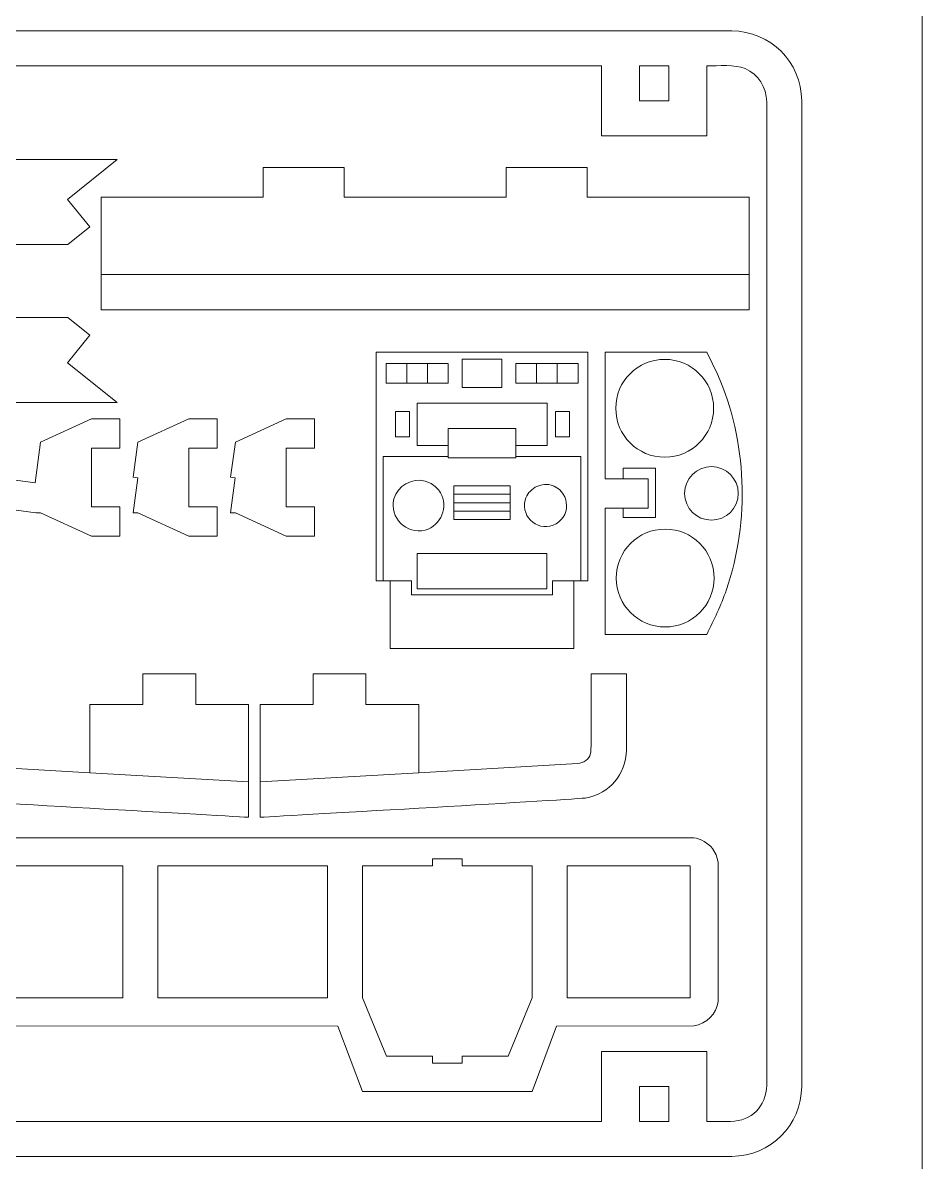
# Model space of a CAD drawing. Header units: centimetres. Extents: x -129.3 to -71.3, y -1.4 to 86.6.
# Drawn here: x -79.06 to -71.26, y 71.7 to 81.58 of the extents above; entities that cross this region are included whole.
import ezdxf

# ---------------------------------------------------------------- set-up
doc = ezdxf.new("R2010")
doc.units = ezdxf.units.CM
doc.header["$MEASUREMENT"] = 0
doc.layers.add('Camada 1', color=7, linetype='Continuous')

msp = doc.modelspace()

# ---------------------------------------------------------------- linework, layer by layer
at = {"layer": 'Camada 1', "color": 250, "lineweight": 20}
msp.add_open_spline([(-99.75825, 42.62823), (-100.03324, 42.62823), (-100.25825, 42.85323), (-100.25825, 43.12824), (-100.25825, 43.12824), (-100.25825, 43.12824), (-100.25825, 86.12825), (-100.25825, 86.12825), (-100.25825, 86.12825), (-100.25825, 86.40325), (-100.03324, 86.62825), (-99.75825, 86.62825), (-99.75825, 86.62825), (-99.75825, 86.62825), (-71.75824, 86.62825), (-71.75824, 86.62825), (-71.75824, 86.62825), (-71.48325, 86.62825), (-71.25825, 86.40325), (-71.25825, 86.12825), (-71.25825, 86.12825), (-71.25825, 86.12825), (-71.25825, 43.12824), (-71.25825, 43.12824), (-71.25825, 43.12824), (-71.25825, 42.85323), (-71.48325, 42.62823), (-71.75824, 42.62823)], degree=3, knots=[0, 0, 0, 0, 0.125, 0.125, 0.125, 0.125, 0.25, 0.25, 0.25, 0.25, 0.375, 0.375, 0.375, 0.375, 0.5, 0.5, 0.5, 0.5, 0.625, 0.625, 0.625, 0.625, 0.75, 0.75, 0.75, 0.75, 1, 1, 1, 1], dxfattribs=at)
at = {"layer": 'Camada 1', "lineweight": 9}
for points, knots in [([(-87.35663, 80.90437), (-87.35663, 80.90437), (-87.35663, 72.35472), (-87.35663, 72.35472), (-87.35663, 72.35472), (-87.35102, 72.01167), (-87.08624, 71.7529), (-86.7493, 71.7474), (-86.7493, 71.7474), (-86.7493, 71.7474), (-72.91056, 71.7474), (-72.91056, 71.7474), (-72.91056, 71.7474), (-72.56752, 71.75301), (-72.30876, 72.01779), (-72.30324, 72.35472), (-72.30324, 72.35472), (-72.30324, 72.35472), (-72.30324, 80.90437), (-72.30324, 80.90437), (-72.30324, 80.90437), (-72.30886, 81.24742), (-72.57362, 81.50618), (-72.91056, 81.5117), (-72.91056, 81.5117), (-72.91056, 81.5117), (-86.7493, 81.5117), (-86.7493, 81.5117), (-86.7493, 81.5117), (-87.14775, 81.49865), (-87.35663, 81.25106), (-87.35663, 80.90437)], [0, 0, 0, 0, 0.1111111, 0.1111111, 0.1111111, 0.1111111, 0.2222222, 0.2222222, 0.2222222, 0.2222222, 0.3333333, 0.3333333, 0.3333333, 0.3333333, 0.4444444, 0.4444444, 0.4444444, 0.4444444, 0.5555556, 0.5555556, 0.5555556, 0.5555556, 0.6666667, 0.6666667, 0.6666667, 0.6666667, 0.7777778, 0.7777778, 0.7777778, 0.7777778, 1, 1, 1, 1]), ([(-86.73937, 81.20804), (-86.73937, 81.20804), (-85.26429, 81.20804), (-85.26429, 81.20804), (-85.26429, 81.20804), (-85.26429, 81.20804), (-85.26429, 80.60071), (-85.26429, 80.60071), (-85.26429, 80.60071), (-85.26429, 80.60071), (-84.3533, 80.60071), (-84.3533, 80.60071), (-84.3533, 80.60071), (-84.3533, 80.60071), (-84.3533, 81.20804), (-84.3533, 81.20804), (-84.3533, 81.20804), (-84.3533, 81.20804), (-81.16955, 81.20804), (-81.16955, 81.20804), (-81.16955, 81.20804), (-81.16955, 81.20804), (-81.16955, 80.60071), (-81.16955, 80.60071), (-81.16955, 80.60071), (-81.16955, 80.60071), (-80.25856, 80.60071), (-80.25856, 80.60071), (-80.25856, 80.60071), (-80.25856, 80.60071), (-80.25856, 81.20804), (-80.25856, 81.20804), (-80.25856, 81.20804), (-80.25856, 81.20804), (-74.03817, 81.20804), (-74.03817, 81.20804), (-74.03817, 81.20804), (-74.03817, 81.20804), (-74.03817, 80.60071), (-74.03817, 80.60071), (-74.03817, 80.60071), (-74.03817, 80.60071), (-73.12719, 80.60071), (-73.12719, 80.60071), (-73.12719, 80.60071), (-73.12719, 80.60071), (-73.12719, 81.20804), (-73.12719, 81.20804), (-73.12719, 81.20804), (-73.02927, 81.20804), (-72.88184, 81.22045), (-72.79461, 81.18432), (-72.79461, 81.18432), (-72.67304, 81.13397), (-72.61117, 81.02469), (-72.6069, 80.89443), (-72.6069, 80.89443), (-72.6069, 80.89443), (-72.6069, 72.36466), (-72.6069, 72.36466), (-72.6069, 72.36466), (-72.61302, 72.1782), (-72.73406, 72.05716), (-72.92051, 72.05106), (-72.92051, 72.05106), (-72.92051, 72.05106), (-73.12719, 72.05106), (-73.12719, 72.05106), (-73.12719, 72.05106), (-73.12719, 72.05106), (-73.12719, 72.65839), (-73.12719, 72.65839), (-73.12719, 72.65839), (-73.12719, 72.65839), (-74.03817, 72.65839), (-74.03817, 72.65839), (-74.03817, 72.65839), (-74.03817, 72.65839), (-74.03817, 72.05106), (-74.03817, 72.05106), (-74.03817, 72.05106), (-74.03817, 72.05106), (-80.25856, 72.05106), (-80.25856, 72.05106), (-80.25856, 72.05106), (-80.25856, 72.05106), (-80.25856, 72.65839), (-80.25856, 72.65839), (-80.25856, 72.65839), (-80.25856, 72.65839), (-81.16955, 72.65839), (-81.16955, 72.65839), (-81.16955, 72.65839), (-81.16955, 72.65839), (-81.16955, 72.05106), (-81.16955, 72.05106), (-81.16955, 72.05106), (-81.16955, 72.05106), (-84.3533, 72.05106), (-84.3533, 72.05106), (-84.3533, 72.05106), (-84.3533, 72.05106), (-84.3533, 72.65839), (-84.3533, 72.65839), (-84.3533, 72.65839), (-84.3533, 72.65839), (-85.26429, 72.65839), (-85.26429, 72.65839), (-85.26429, 72.65839), (-85.26429, 72.65839), (-85.26429, 72.05106), (-85.26429, 72.05106), (-85.26429, 72.05106), (-85.26429, 72.05106), (-86.78886, 72.0543), (-86.78886, 72.0543), (-86.78886, 72.0543), (-86.94534, 72.07491), (-87.04759, 72.2008), (-87.05297, 72.36466), (-87.05297, 72.36466), (-87.05297, 72.36466), (-87.05297, 80.89443), (-87.05297, 80.89443), (-87.05297, 80.89443), (-87.0476, 81.05829), (-86.94537, 81.18416), (-86.78886, 81.20479), (-86.78886, 81.20479), (-86.78886, 81.20479), (-86.73937, 81.20804), (-86.73937, 81.20804)], [0, 0, 0, 0, 0.0294118, 0.0294118, 0.0294118, 0.0294118, 0.0588235, 0.0588235, 0.0588235, 0.0588235, 0.0882353, 0.0882353, 0.0882353, 0.0882353, 0.1176471, 0.1176471, 0.1176471, 0.1176471, 0.1470588, 0.1470588, 0.1470588, 0.1470588, 0.1764706, 0.1764706, 0.1764706, 0.1764706, 0.2058824, 0.2058824, 0.2058824, 0.2058824, 0.2352941, 0.2352941, 0.2352941, 0.2352941, 0.2647059, 0.2647059, 0.2647059, 0.2647059, 0.2941176, 0.2941176, 0.2941176, 0.2941176, 0.3235294, 0.3235294, 0.3235294, 0.3235294, 0.3529412, 0.3529412, 0.3529412, 0.3529412, 0.3823529, 0.3823529, 0.3823529, 0.3823529, 0.4117647, 0.4117647, 0.4117647, 0.4117647, 0.4411765, 0.4411765, 0.4411765, 0.4411765, 0.4705882, 0.4705882, 0.4705882, 0.4705882, 0.5, 0.5, 0.5, 0.5, 0.5294118, 0.5294118, 0.5294118, 0.5294118, 0.5588235, 0.5588235, 0.5588235, 0.5588235, 0.5882353, 0.5882353, 0.5882353, 0.5882353, 0.6176471, 0.6176471, 0.6176471, 0.6176471, 0.6470588, 0.6470588, 0.6470588, 0.6470588, 0.6764706, 0.6764706, 0.6764706, 0.6764706, 0.7058824, 0.7058824, 0.7058824, 0.7058824, 0.7352941, 0.7352941, 0.7352941, 0.7352941, 0.7647059, 0.7647059, 0.7647059, 0.7647059, 0.7941176, 0.7941176, 0.7941176, 0.7941176, 0.8235294, 0.8235294, 0.8235294, 0.8235294, 0.8529412, 0.8529412, 0.8529412, 0.8529412, 0.8823529, 0.8823529, 0.8823529, 0.8823529, 0.9117647, 0.9117647, 0.9117647, 0.9117647, 0.9411765, 0.9411765, 0.9411765, 0.9411765, 1, 1, 1, 1]), ([(-73.45616, 80.90437), (-73.45616, 80.90437), (-73.70921, 80.90437), (-73.70921, 80.90437), (-73.70921, 80.90437), (-73.70921, 80.90437), (-73.70921, 81.20804), (-73.70921, 81.20804), (-73.70921, 81.20804), (-73.70921, 81.20804), (-73.45616, 81.20804), (-73.45616, 81.20804), (-73.45616, 81.20804), (-73.45616, 81.20804), (-73.45616, 80.90437), (-73.45616, 80.90437)], [0, 0, 0, 0, 0.2, 0.2, 0.2, 0.2, 0.4, 0.4, 0.4, 0.4, 0.6, 0.6, 0.6, 0.6, 1, 1, 1, 1]), ([(-81.0341, 80.0051), (-81.0341, 80.0051), (-80.77913, 80.00289), (-80.77913, 80.00289), (-80.77913, 80.00289), (-80.77913, 80.00289), (-80.77913, 79.69693), (-80.77913, 79.69693), (-80.77913, 79.69693), (-80.77913, 79.69693), (-81.0341, 79.69693), (-81.0341, 79.69693), (-81.0341, 79.69693), (-81.0341, 79.69693), (-81.0341, 79.39095), (-81.0341, 79.39095), (-81.0341, 79.39095), (-81.0341, 79.39095), (-80.47316, 79.39095), (-80.47316, 79.39095), (-80.47316, 79.39095), (-80.47316, 79.39095), (-80.47315, 80.00289), (-80.47315, 80.00289), (-80.47315, 80.00289), (-80.47315, 80.00289), (-79.86122, 80.00289), (-79.86122, 80.00289), (-79.86122, 80.00289), (-79.86122, 80.00289), (-79.86122, 79.69693), (-79.86122, 79.69693), (-79.86122, 79.69693), (-79.86122, 79.69693), (-80.11619, 79.69693), (-80.11619, 79.69693), (-80.11619, 79.69693), (-80.11619, 79.69693), (-80.11619, 79.39095), (-80.11619, 79.39095), (-80.11619, 79.39095), (-80.11619, 79.39095), (-79.55524, 79.39095), (-79.55524, 79.39095), (-79.55524, 79.39095), (-79.55524, 79.39095), (-79.55524, 79.47655), (-79.55524, 79.47655), (-79.55524, 79.47655), (-79.55524, 79.47655), (-79.38, 79.47655), (-79.38, 79.47655), (-79.38, 79.47655), (-79.38, 79.47655), (-79.15567, 79.65723), (-79.15567, 79.65723), (-79.15567, 79.65723), (-79.15567, 79.65723), (-78.66789, 79.65723), (-78.66789, 79.65723), (-78.66789, 79.65723), (-78.66789, 79.65723), (-78.47725, 79.81078), (-78.47725, 79.81078), (-78.47725, 79.81078), (-78.47725, 79.81078), (-78.66919, 80.04907), (-78.66919, 80.04907), (-78.66919, 80.04907), (-78.66919, 80.04907), (-78.24026, 80.39454), (-78.24026, 80.39454), (-78.24026, 80.39454), (-78.24026, 80.39454), (-80.72814, 80.39454), (-80.72814, 80.39454), (-80.72814, 80.39454), (-80.93133, 80.37267), (-81.0341, 80.19236), (-81.0341, 80.0051)], [0, 0, 0, 0, 0.047619, 0.047619, 0.047619, 0.047619, 0.0952381, 0.0952381, 0.0952381, 0.0952381, 0.1428571, 0.1428571, 0.1428571, 0.1428571, 0.1904762, 0.1904762, 0.1904762, 0.1904762, 0.2380952, 0.2380952, 0.2380952, 0.2380952, 0.2857143, 0.2857143, 0.2857143, 0.2857143, 0.3333333, 0.3333333, 0.3333333, 0.3333333, 0.3809524, 0.3809524, 0.3809524, 0.3809524, 0.4285714, 0.4285714, 0.4285714, 0.4285714, 0.4761905, 0.4761905, 0.4761905, 0.4761905, 0.5238095, 0.5238095, 0.5238095, 0.5238095, 0.5714286, 0.5714286, 0.5714286, 0.5714286, 0.6190476, 0.6190476, 0.6190476, 0.6190476, 0.6666667, 0.6666667, 0.6666667, 0.6666667, 0.7142857, 0.7142857, 0.7142857, 0.7142857, 0.7619048, 0.7619048, 0.7619048, 0.7619048, 0.8095238, 0.8095238, 0.8095238, 0.8095238, 0.8571429, 0.8571429, 0.8571429, 0.8571429, 0.9047619, 0.9047619, 0.9047619, 0.9047619, 1, 1, 1, 1]), ([(-74.86619, 80.07006), (-74.86619, 80.07006), (-76.27081, 80.07006), (-76.27081, 80.07006), (-76.27081, 80.07006), (-76.27081, 80.07006), (-76.27081, 80.32504), (-76.27081, 80.32504), (-76.27081, 80.32504), (-76.27081, 80.32504), (-76.97313, 80.32504), (-76.97313, 80.32504), (-76.97313, 80.32504), (-76.97313, 80.32504), (-76.97313, 80.07006), (-76.97313, 80.07006), (-76.97313, 80.07006), (-76.97313, 80.07006), (-78.37775, 80.07005), (-78.37775, 80.07005), (-78.37775, 80.07005), (-78.37775, 80.07005), (-78.37775, 79.09095), (-78.37775, 79.09095), (-78.37775, 79.09095), (-78.37775, 79.09095), (-72.75924, 79.09095), (-72.75924, 79.09095), (-72.75924, 79.09095), (-72.75924, 79.09095), (-72.75924, 80.07005), (-72.75924, 80.07005), (-72.75924, 80.07005), (-72.75924, 80.07005), (-74.16387, 80.07006), (-74.16387, 80.07006), (-74.16387, 80.07006), (-74.16387, 80.07006), (-74.16387, 80.32504), (-74.16387, 80.32504), (-74.16387, 80.32504), (-74.16387, 80.32504), (-74.86619, 80.32504), (-74.86619, 80.32504), (-74.86619, 80.32504), (-74.86619, 80.32504), (-74.86619, 80.07006), (-74.86619, 80.07006)], [0, 0, 0, 0, 0.0769231, 0.0769231, 0.0769231, 0.0769231, 0.1538462, 0.1538462, 0.1538462, 0.1538462, 0.2307692, 0.2307692, 0.2307692, 0.2307692, 0.3076923, 0.3076923, 0.3076923, 0.3076923, 0.3846154, 0.3846154, 0.3846154, 0.3846154, 0.4615385, 0.4615385, 0.4615385, 0.4615385, 0.5384615, 0.5384615, 0.5384615, 0.5384615, 0.6153846, 0.6153846, 0.6153846, 0.6153846, 0.6923077, 0.6923077, 0.6923077, 0.6923077, 0.7692308, 0.7692308, 0.7692308, 0.7692308, 0.8461538, 0.8461538, 0.8461538, 0.8461538, 1, 1, 1, 1]), ([(-81.0341, 78.67679), (-81.0341, 78.67679), (-80.77913, 78.679), (-80.77913, 78.679), (-80.77913, 78.679), (-80.77913, 78.679), (-80.77913, 78.98496), (-80.77913, 78.98496), (-80.77913, 78.98496), (-80.77913, 78.98496), (-81.0341, 78.98496), (-81.0341, 78.98496), (-81.0341, 78.98496), (-81.0341, 78.98496), (-81.0341, 79.29094), (-81.0341, 79.29094), (-81.0341, 79.29094), (-81.0341, 79.29094), (-80.47316, 79.29094), (-80.47316, 79.29094), (-80.47316, 79.29094), (-80.47316, 79.29094), (-80.47315, 78.679), (-80.47315, 78.679), (-80.47315, 78.679), (-80.47315, 78.679), (-79.86122, 78.679), (-79.86122, 78.679), (-79.86122, 78.679), (-79.86122, 78.679), (-79.86122, 78.98496), (-79.86122, 78.98496), (-79.86122, 78.98496), (-79.86122, 78.98496), (-80.11619, 78.98496), (-80.11619, 78.98496), (-80.11619, 78.98496), (-80.11619, 78.98496), (-80.11619, 79.29094), (-80.11619, 79.29094), (-80.11619, 79.29094), (-80.11619, 79.29094), (-79.55524, 79.29094), (-79.55524, 79.29094), (-79.55524, 79.29094), (-79.55524, 79.29094), (-79.55524, 79.20534), (-79.55524, 79.20534), (-79.55524, 79.20534), (-79.55524, 79.20534), (-79.38, 79.20534), (-79.38, 79.20534), (-79.38, 79.20534), (-79.38, 79.20534), (-79.15567, 79.02466), (-79.15567, 79.02466), (-79.15567, 79.02466), (-79.15567, 79.02466), (-78.66789, 79.02466), (-78.66789, 79.02466), (-78.66789, 79.02466), (-78.66789, 79.02466), (-78.47725, 78.87111), (-78.47725, 78.87111), (-78.47725, 78.87111), (-78.47725, 78.87111), (-78.66919, 78.63282), (-78.66919, 78.63282), (-78.66919, 78.63282), (-78.66919, 78.63282), (-78.24026, 78.28735), (-78.24026, 78.28735), (-78.24026, 78.28735), (-78.24026, 78.28735), (-80.72814, 78.28735), (-80.72814, 78.28735), (-80.72814, 78.28735), (-80.93133, 78.30922), (-81.0341, 78.48953), (-81.0341, 78.67679)], [0, 0, 0, 0, 0.047619, 0.047619, 0.047619, 0.047619, 0.0952381, 0.0952381, 0.0952381, 0.0952381, 0.1428571, 0.1428571, 0.1428571, 0.1428571, 0.1904762, 0.1904762, 0.1904762, 0.1904762, 0.2380952, 0.2380952, 0.2380952, 0.2380952, 0.2857143, 0.2857143, 0.2857143, 0.2857143, 0.3333333, 0.3333333, 0.3333333, 0.3333333, 0.3809524, 0.3809524, 0.3809524, 0.3809524, 0.4285714, 0.4285714, 0.4285714, 0.4285714, 0.4761905, 0.4761905, 0.4761905, 0.4761905, 0.5238095, 0.5238095, 0.5238095, 0.5238095, 0.5714286, 0.5714286, 0.5714286, 0.5714286, 0.6190476, 0.6190476, 0.6190476, 0.6190476, 0.6666667, 0.6666667, 0.6666667, 0.6666667, 0.7142857, 0.7142857, 0.7142857, 0.7142857, 0.7619048, 0.7619048, 0.7619048, 0.7619048, 0.8095238, 0.8095238, 0.8095238, 0.8095238, 0.8571429, 0.8571429, 0.8571429, 0.8571429, 0.9047619, 0.9047619, 0.9047619, 0.9047619, 1, 1, 1, 1]), ([(-75.99339, 78.72324), (-75.99339, 78.72324), (-75.99339, 76.74056), (-75.99339, 76.74056), (-75.99339, 76.74056), (-75.99339, 76.74056), (-75.87101, 76.74056), (-75.87101, 76.74056), (-75.87101, 76.74056), (-75.87101, 76.74056), (-75.87101, 76.15309), (-75.87101, 76.15309), (-75.87101, 76.15309), (-75.87101, 76.15309), (-74.27996, 76.15309), (-74.27996, 76.15309), (-74.27996, 76.15309), (-74.27996, 76.15309), (-74.27996, 76.74056), (-74.27996, 76.74056), (-74.27996, 76.74056), (-74.27996, 76.74056), (-74.15757, 76.74056), (-74.15757, 76.74056), (-74.15757, 76.74056), (-74.15757, 76.74056), (-74.15757, 78.72324), (-74.15757, 78.72324), (-74.15757, 78.72324), (-74.15757, 78.72324), (-75.99339, 78.72324), (-75.99339, 78.72324)], [0, 0, 0, 0, 0.1111111, 0.1111111, 0.1111111, 0.1111111, 0.2222222, 0.2222222, 0.2222222, 0.2222222, 0.3333333, 0.3333333, 0.3333333, 0.3333333, 0.4444444, 0.4444444, 0.4444444, 0.4444444, 0.5555556, 0.5555556, 0.5555556, 0.5555556, 0.6666667, 0.6666667, 0.6666667, 0.6666667, 0.7777778, 0.7777778, 0.7777778, 0.7777778, 1, 1, 1, 1]), ([(-73.85188, 77.3716), (-73.85188, 77.3716), (-73.85166, 77.37187), (-73.85166, 77.37187), (-73.85166, 77.37187), (-73.85166, 77.37187), (-74.00641, 77.37187), (-74.00641, 77.37187), (-74.00641, 77.37187), (-74.00641, 77.37187), (-74.00639, 76.27548), (-74.00639, 76.27548), (-74.00639, 76.27548), (-74.00639, 76.27548), (-73.1266, 76.27548), (-73.1266, 76.27548), (-73.1266, 76.27548), (-73.06147, 76.40884), (-73.00516, 76.52158), (-72.95617, 76.66444), (-72.95617, 76.66444), (-72.74912, 77.26818), (-72.77719, 77.94768), (-73.03334, 78.53228), (-73.03334, 78.53228), (-73.03334, 78.53228), (-73.1266, 78.72324), (-73.1266, 78.72324), (-73.1266, 78.72324), (-73.1266, 78.72324), (-74.00639, 78.72324), (-74.00639, 78.72324), (-74.00639, 78.72324), (-74.00639, 78.72324), (-74.00641, 77.62684), (-74.00641, 77.62684), (-74.00641, 77.62684), (-74.00641, 77.62684), (-73.85166, 77.62684), (-73.85166, 77.62684), (-73.85166, 77.62684), (-73.85166, 77.62684), (-73.85188, 77.62661), (-73.85188, 77.62661), (-73.85188, 77.62661), (-73.85188, 77.62661), (-73.63587, 77.62661), (-73.63587, 77.62661), (-73.63587, 77.62661), (-73.63587, 77.62661), (-73.63587, 77.3716), (-73.63587, 77.3716), (-73.63587, 77.3716), (-73.63587, 77.3716), (-73.85188, 77.3716), (-73.85188, 77.3716)], [0, 0, 0, 0, 0.0666667, 0.0666667, 0.0666667, 0.0666667, 0.1333333, 0.1333333, 0.1333333, 0.1333333, 0.2, 0.2, 0.2, 0.2, 0.2666667, 0.2666667, 0.2666667, 0.2666667, 0.3333333, 0.3333333, 0.3333333, 0.3333333, 0.4, 0.4, 0.4, 0.4, 0.4666667, 0.4666667, 0.4666667, 0.4666667, 0.5333333, 0.5333333, 0.5333333, 0.5333333, 0.6, 0.6, 0.6, 0.6, 0.6666667, 0.6666667, 0.6666667, 0.6666667, 0.7333333, 0.7333333, 0.7333333, 0.7333333, 0.8, 0.8, 0.8, 0.8, 0.8666667, 0.8666667, 0.8666667, 0.8666667, 1, 1, 1, 1]), ([(-78.4622, 77.38161), (-78.4622, 77.38161), (-78.4622, 77.89152), (-78.4622, 77.89152), (-78.4622, 77.89152), (-78.4622, 77.89152), (-78.21743, 77.89152), (-78.21743, 77.89152), (-78.21743, 77.89152), (-78.21743, 77.89152), (-78.21743, 78.14666), (-78.21743, 78.14666), (-78.21743, 78.14666), (-78.21743, 78.14666), (-78.4622, 78.14666), (-78.4622, 78.14666), (-78.4622, 78.14666), (-78.4622, 78.14666), (-78.90423, 77.94286), (-78.90423, 77.94286), (-78.90423, 77.94286), (-78.90423, 77.94286), (-78.95215, 77.58951), (-78.95215, 77.58951), (-78.95215, 77.58951), (-78.95215, 77.58951), (-79.2752, 77.63376), (-79.2752, 77.63376), (-79.2752, 77.63376), (-79.2752, 77.63376), (-79.30963, 77.38073), (-79.30963, 77.38073), (-79.30963, 77.38073), (-79.30963, 77.38073), (-78.9458, 77.33131), (-78.9458, 77.33131), (-78.9458, 77.33131), (-78.9458, 77.33131), (-78.90423, 77.33172), (-78.90423, 77.33172), (-78.90423, 77.33172), (-78.90423, 77.33172), (-78.4622, 77.12677), (-78.4622, 77.12677), (-78.4622, 77.12677), (-78.4622, 77.12677), (-78.21743, 77.12677), (-78.21743, 77.12677), (-78.21743, 77.12677), (-78.21743, 77.12677), (-78.21743, 77.38161), (-78.21743, 77.38161), (-78.21743, 77.38161), (-78.21743, 77.38161), (-78.4622, 77.38161), (-78.4622, 77.38161)], [0, 0, 0, 0, 0.0666667, 0.0666667, 0.0666667, 0.0666667, 0.1333333, 0.1333333, 0.1333333, 0.1333333, 0.2, 0.2, 0.2, 0.2, 0.2666667, 0.2666667, 0.2666667, 0.2666667, 0.3333333, 0.3333333, 0.3333333, 0.3333333, 0.4, 0.4, 0.4, 0.4, 0.4666667, 0.4666667, 0.4666667, 0.4666667, 0.5333333, 0.5333333, 0.5333333, 0.5333333, 0.6, 0.6, 0.6, 0.6, 0.6666667, 0.6666667, 0.6666667, 0.6666667, 0.7333333, 0.7333333, 0.7333333, 0.7333333, 0.8, 0.8, 0.8, 0.8, 0.8666667, 0.8666667, 0.8666667, 0.8666667, 1, 1, 1, 1]), ([(-77.61752, 78.14666), (-77.61752, 78.14666), (-78.05955, 77.94286), (-78.05955, 77.94286), (-78.05955, 77.94286), (-78.05955, 77.94286), (-78.10061, 77.64038), (-78.10061, 77.64038), (-78.10061, 77.64038), (-78.10061, 77.64038), (-78.05982, 77.63492), (-78.05982, 77.63492), (-78.05982, 77.63492), (-78.05982, 77.63492), (-78.10106, 77.3313), (-78.10106, 77.3313), (-78.10106, 77.3313), (-78.10106, 77.3313), (-78.05955, 77.33172), (-78.05955, 77.33172), (-78.05955, 77.33172), (-78.05955, 77.33172), (-77.61752, 77.12677), (-77.61752, 77.12677), (-77.61752, 77.12677), (-77.61752, 77.12677), (-77.37274, 77.12677), (-77.37274, 77.12677), (-77.37274, 77.12677), (-77.37274, 77.12677), (-77.37274, 77.38157), (-77.37274, 77.38157), (-77.37274, 77.38157), (-77.37274, 77.38157), (-77.61752, 77.38157), (-77.61752, 77.38157), (-77.61752, 77.38157), (-77.61752, 77.38157), (-77.61752, 77.89152), (-77.61752, 77.89152), (-77.61752, 77.89152), (-77.61752, 77.89152), (-77.37274, 77.89152), (-77.37274, 77.89152), (-77.37274, 77.89152), (-77.37274, 77.89152), (-77.37274, 78.14666), (-77.37274, 78.14666), (-77.37274, 78.14666), (-77.37274, 78.14666), (-77.61752, 78.14666), (-77.61752, 78.14666)], [0, 0, 0, 0, 0.0714286, 0.0714286, 0.0714286, 0.0714286, 0.1428571, 0.1428571, 0.1428571, 0.1428571, 0.2142857, 0.2142857, 0.2142857, 0.2142857, 0.2857143, 0.2857143, 0.2857143, 0.2857143, 0.3571429, 0.3571429, 0.3571429, 0.3571429, 0.4285714, 0.4285714, 0.4285714, 0.4285714, 0.5, 0.5, 0.5, 0.5, 0.5714286, 0.5714286, 0.5714286, 0.5714286, 0.6428571, 0.6428571, 0.6428571, 0.6428571, 0.7142857, 0.7142857, 0.7142857, 0.7142857, 0.7857143, 0.7857143, 0.7857143, 0.7857143, 0.8571429, 0.8571429, 0.8571429, 0.8571429, 1, 1, 1, 1]), ([(-76.77292, 77.89168), (-76.77292, 77.89168), (-76.52814, 77.89168), (-76.52814, 77.89168), (-76.52814, 77.89168), (-76.52814, 77.89168), (-76.52814, 78.14682), (-76.52814, 78.14682), (-76.52814, 78.14682), (-76.52814, 78.14682), (-76.77292, 78.14682), (-76.77292, 78.14682), (-76.77292, 78.14682), (-76.77292, 78.14682), (-77.21495, 77.94302), (-77.21495, 77.94302), (-77.21495, 77.94302), (-77.21495, 77.94302), (-77.25601, 77.64053), (-77.25601, 77.64053), (-77.25601, 77.64053), (-77.25601, 77.64053), (-77.21523, 77.63508), (-77.21523, 77.63508), (-77.21523, 77.63508), (-77.21523, 77.63508), (-77.25646, 77.33146), (-77.25646, 77.33146), (-77.25646, 77.33146), (-77.25646, 77.33146), (-77.21495, 77.33187), (-77.21495, 77.33187), (-77.21495, 77.33187), (-77.21495, 77.33187), (-76.77292, 77.12693), (-76.77292, 77.12693), (-76.77292, 77.12693), (-76.77292, 77.12693), (-76.52814, 77.12693), (-76.52814, 77.12693), (-76.52814, 77.12693), (-76.52814, 77.12693), (-76.52814, 77.38173), (-76.52814, 77.38173), (-76.52814, 77.38173), (-76.52814, 77.38173), (-76.77292, 77.38173), (-76.77292, 77.38173), (-76.77292, 77.38173), (-76.77292, 77.38173), (-76.77292, 77.89168), (-76.77292, 77.89168)], [0, 0, 0, 0, 0.0714286, 0.0714286, 0.0714286, 0.0714286, 0.1428571, 0.1428571, 0.1428571, 0.1428571, 0.2142857, 0.2142857, 0.2142857, 0.2142857, 0.2857143, 0.2857143, 0.2857143, 0.2857143, 0.3571429, 0.3571429, 0.3571429, 0.3571429, 0.4285714, 0.4285714, 0.4285714, 0.4285714, 0.5, 0.5, 0.5, 0.5, 0.5714286, 0.5714286, 0.5714286, 0.5714286, 0.6428571, 0.6428571, 0.6428571, 0.6428571, 0.7142857, 0.7142857, 0.7142857, 0.7142857, 0.7857143, 0.7857143, 0.7857143, 0.7857143, 0.8571429, 0.8571429, 0.8571429, 0.8571429, 1, 1, 1, 1]), ([(-75.36922, 78.06133), (-75.36922, 78.06133), (-75.36922, 77.80635), (-75.36922, 77.80635), (-75.36922, 77.80635), (-75.36922, 77.80635), (-74.78175, 77.80635), (-74.78175, 77.80635), (-74.78175, 77.80635), (-74.78175, 77.80635), (-74.78175, 78.06133), (-74.78175, 78.06133), (-74.78175, 78.06133), (-74.78175, 78.06133), (-75.36922, 78.06133), (-75.36922, 78.06133)], [0, 0, 0, 0, 0.2, 0.2, 0.2, 0.2, 0.4, 0.4, 0.4, 0.4, 0.6, 0.6, 0.6, 0.6, 1, 1, 1, 1]), ([(-77.10007, 74.68975), (-77.39715, 74.70704), (-79.85859, 74.84423), (-79.93224, 74.85796), (-79.93224, 74.85796), (-80.13188, 74.89516), (-80.26949, 75.06329), (-80.27605, 75.27174), (-80.27605, 75.27174), (-80.27605, 75.27174), (-80.27605, 75.93403), (-80.27605, 75.93403), (-80.27605, 75.93403), (-80.27605, 75.93403), (-79.97008, 75.93403), (-79.97008, 75.93403), (-79.97008, 75.93403), (-79.97008, 75.84805), (-79.97523, 75.27958), (-79.96585, 75.24322), (-79.96585, 75.24322), (-79.95151, 75.18758), (-79.90734, 75.1614), (-79.8522, 75.15644), (-79.8522, 75.15644), (-79.8522, 75.15644), (-78.47614, 75.07634), (-78.47614, 75.07634), (-78.47614, 75.07634), (-78.47614, 75.07634), (-78.47614, 75.66885), (-78.47614, 75.66885), (-78.47614, 75.66885), (-78.47614, 75.66885), (-78.01745, 75.66885), (-78.01745, 75.66885), (-78.01745, 75.66885), (-78.01745, 75.66885), (-78.01745, 75.93403), (-78.01745, 75.93403), (-78.01745, 75.93403), (-78.01745, 75.93403), (-77.55876, 75.93403), (-77.55876, 75.93403), (-77.55876, 75.93403), (-77.55876, 75.93403), (-77.55876, 75.66885), (-77.55876, 75.66885), (-77.55876, 75.66885), (-77.55876, 75.66885), (-77.10007, 75.66885), (-77.10007, 75.66885), (-77.10007, 75.66885), (-77.10007, 75.66885), (-77.10007, 74.68975), (-77.10007, 74.68975)], [0, 0, 0, 0, 0.0666667, 0.0666667, 0.0666667, 0.0666667, 0.1333333, 0.1333333, 0.1333333, 0.1333333, 0.2, 0.2, 0.2, 0.2, 0.2666667, 0.2666667, 0.2666667, 0.2666667, 0.3333333, 0.3333333, 0.3333333, 0.3333333, 0.4, 0.4, 0.4, 0.4, 0.4666667, 0.4666667, 0.4666667, 0.4666667, 0.5333333, 0.5333333, 0.5333333, 0.5333333, 0.6, 0.6, 0.6, 0.6, 0.6666667, 0.6666667, 0.6666667, 0.6666667, 0.7333333, 0.7333333, 0.7333333, 0.7333333, 0.8, 0.8, 0.8, 0.8, 0.8666667, 0.8666667, 0.8666667, 0.8666667, 1, 1, 1, 1]), ([(-77.00007, 74.68975), (-76.70299, 74.70704), (-74.24155, 74.84423), (-74.1679, 74.85796), (-74.1679, 74.85796), (-73.96826, 74.89516), (-73.83065, 75.06329), (-73.82409, 75.27174), (-73.82409, 75.27174), (-73.82409, 75.27174), (-73.82409, 75.93403), (-73.82409, 75.93403), (-73.82409, 75.93403), (-73.82409, 75.93403), (-74.13006, 75.93403), (-74.13006, 75.93403), (-74.13006, 75.93403), (-74.13006, 75.84805), (-74.12491, 75.27958), (-74.13429, 75.24322), (-74.13429, 75.24322), (-74.14863, 75.18758), (-74.1928, 75.1614), (-74.24794, 75.15644), (-74.24794, 75.15644), (-74.24794, 75.15644), (-75.624, 75.07634), (-75.624, 75.07634), (-75.624, 75.07634), (-75.624, 75.07634), (-75.624, 75.66885), (-75.624, 75.66885), (-75.624, 75.66885), (-75.624, 75.66885), (-76.08269, 75.66885), (-76.08269, 75.66885), (-76.08269, 75.66885), (-76.08269, 75.66885), (-76.08269, 75.93403), (-76.08269, 75.93403), (-76.08269, 75.93403), (-76.08269, 75.93403), (-76.54138, 75.93403), (-76.54138, 75.93403), (-76.54138, 75.93403), (-76.54138, 75.93403), (-76.54138, 75.66885), (-76.54138, 75.66885), (-76.54138, 75.66885), (-76.54138, 75.66885), (-77.00007, 75.66885), (-77.00007, 75.66885), (-77.00007, 75.66885), (-77.00007, 75.66885), (-77.00007, 74.68975), (-77.00007, 74.68975)], [0, 0, 0, 0, 0.0666667, 0.0666667, 0.0666667, 0.0666667, 0.1333333, 0.1333333, 0.1333333, 0.1333333, 0.2, 0.2, 0.2, 0.2, 0.2666667, 0.2666667, 0.2666667, 0.2666667, 0.3333333, 0.3333333, 0.3333333, 0.3333333, 0.4, 0.4, 0.4, 0.4, 0.4666667, 0.4666667, 0.4666667, 0.4666667, 0.5333333, 0.5333333, 0.5333333, 0.5333333, 0.6, 0.6, 0.6, 0.6, 0.6666667, 0.6666667, 0.6666667, 0.6666667, 0.7333333, 0.7333333, 0.7333333, 0.7333333, 0.8, 0.8, 0.8, 0.8, 0.8666667, 0.8666667, 0.8666667, 0.8666667, 1, 1, 1, 1]), ([(-73.04384, 74.36283), (-73.04384, 74.36283), (-73.02684, 74.30082), (-73.02684, 74.30082), (-73.02684, 74.30082), (-73.02684, 74.30082), (-73.02684, 73.09177), (-73.02684, 73.09177), (-73.02684, 73.09177), (-73.04109, 72.98592), (-73.12965, 72.89542), (-73.23784, 72.88076), (-73.23784, 72.88076), (-73.23784, 72.88076), (-74.42889, 72.87876), (-74.42889, 72.87876), (-74.42889, 72.87876), (-74.42889, 72.87876), (-74.6419, 72.31173), (-74.6419, 72.31173), (-74.6419, 72.31173), (-74.6419, 72.31173), (-76.11095, 72.31173), (-76.11095, 72.31173), (-76.11095, 72.31173), (-76.11095, 72.31173), (-76.32496, 72.87876), (-76.32496, 72.87876), (-76.32496, 72.87876), (-76.32496, 72.87876), (-82.84919, 72.88076), (-82.84919, 72.88076), (-82.84919, 72.88076), (-82.94765, 72.88738), (-83.0507, 72.9896), (-83.06021, 73.09177), (-83.06021, 73.09177), (-83.06021, 73.09177), (-83.06021, 74.30082), (-83.06021, 74.30082), (-83.06021, 74.30082), (-83.04659, 74.40812), (-82.95624, 74.49741), (-82.84919, 74.51183), (-82.84919, 74.51183), (-82.84919, 74.51183), (-73.23784, 74.51183), (-73.23784, 74.51183), (-73.23784, 74.51183), (-73.18015, 74.50406), (-73.11149, 74.46412), (-73.07584, 74.41782), (-73.07584, 74.41782), (-73.07584, 74.41782), (-73.04384, 74.36283), (-73.04384, 74.36283)], [0, 0, 0, 0, 0.0666667, 0.0666667, 0.0666667, 0.0666667, 0.1333333, 0.1333333, 0.1333333, 0.1333333, 0.2, 0.2, 0.2, 0.2, 0.2666667, 0.2666667, 0.2666667, 0.2666667, 0.3333333, 0.3333333, 0.3333333, 0.3333333, 0.4, 0.4, 0.4, 0.4, 0.4666667, 0.4666667, 0.4666667, 0.4666667, 0.5333333, 0.5333333, 0.5333333, 0.5333333, 0.6, 0.6, 0.6, 0.6, 0.6666667, 0.6666667, 0.6666667, 0.6666667, 0.7333333, 0.7333333, 0.7333333, 0.7333333, 0.8, 0.8, 0.8, 0.8, 0.8666667, 0.8666667, 0.8666667, 0.8666667, 1, 1, 1, 1]), ([(-75.24892, 74.26882), (-75.24892, 74.26882), (-74.6419, 74.26882), (-74.6419, 74.26882), (-74.6419, 74.26882), (-74.6419, 74.26882), (-74.6419, 73.12377), (-74.6419, 73.12377), (-74.6419, 73.12377), (-74.6419, 73.12377), (-74.84791, 72.61775), (-74.84791, 72.61775), (-74.84791, 72.61775), (-74.84791, 72.61775), (-75.24892, 72.61775), (-75.24892, 72.61775), (-75.24892, 72.61775), (-75.24892, 72.61775), (-75.24892, 72.55674), (-75.24892, 72.55674), (-75.24892, 72.55674), (-75.24892, 72.55674), (-75.50393, 72.55674), (-75.50393, 72.55674), (-75.50393, 72.55674), (-75.50393, 72.55674), (-75.50393, 72.61775), (-75.50393, 72.61775), (-75.50393, 72.61775), (-75.50393, 72.61775), (-75.90494, 72.61775), (-75.90494, 72.61775), (-75.90494, 72.61775), (-75.90494, 72.61775), (-76.11095, 73.12377), (-76.11095, 73.12377), (-76.11095, 73.12377), (-76.11095, 73.12377), (-76.11095, 74.26882), (-76.11095, 74.26882), (-76.11095, 74.26882), (-76.11095, 74.26882), (-75.50393, 74.26882), (-75.50393, 74.26882), (-75.50393, 74.26882), (-75.50393, 74.26882), (-75.50393, 74.32982), (-75.50393, 74.32982), (-75.50393, 74.32982), (-75.50393, 74.32982), (-75.24892, 74.32982), (-75.24892, 74.32982), (-75.24892, 74.32982), (-75.24892, 74.32982), (-75.24892, 74.26882), (-75.24892, 74.26882)], [0, 0, 0, 0, 0.0666667, 0.0666667, 0.0666667, 0.0666667, 0.1333333, 0.1333333, 0.1333333, 0.1333333, 0.2, 0.2, 0.2, 0.2, 0.2666667, 0.2666667, 0.2666667, 0.2666667, 0.3333333, 0.3333333, 0.3333333, 0.3333333, 0.4, 0.4, 0.4, 0.4, 0.4666667, 0.4666667, 0.4666667, 0.4666667, 0.5333333, 0.5333333, 0.5333333, 0.5333333, 0.6, 0.6, 0.6, 0.6, 0.6666667, 0.6666667, 0.6666667, 0.6666667, 0.7333333, 0.7333333, 0.7333333, 0.7333333, 0.8, 0.8, 0.8, 0.8, 0.8666667, 0.8666667, 0.8666667, 0.8666667, 1, 1, 1, 1]), ([(-78.19103, 73.12377), (-78.19103, 73.12377), (-79.66008, 73.12377), (-79.66008, 73.12377), (-79.66008, 73.12377), (-79.66008, 73.12377), (-79.66008, 74.26882), (-79.66008, 74.26882), (-79.66008, 74.26882), (-79.66008, 74.26882), (-78.19103, 74.26882), (-78.19103, 74.26882), (-78.19103, 74.26882), (-78.19103, 74.26882), (-78.19103, 73.12377), (-78.19103, 73.12377)], [0, 0, 0, 0, 0.2, 0.2, 0.2, 0.2, 0.4, 0.4, 0.4, 0.4, 0.6, 0.6, 0.6, 0.6, 1, 1, 1, 1]), ([(-76.41697, 73.12377), (-76.41697, 73.12377), (-76.41697, 74.26882), (-76.41697, 74.26882), (-76.41697, 74.26882), (-76.41697, 74.26882), (-77.88602, 74.26882), (-77.88602, 74.26882), (-77.88602, 74.26882), (-77.88602, 74.26882), (-77.88602, 73.12377), (-77.88602, 73.12377), (-77.88602, 73.12377), (-77.88602, 73.12377), (-76.41697, 73.12377), (-76.41697, 73.12377)], [0, 0, 0, 0, 0.2, 0.2, 0.2, 0.2, 0.4, 0.4, 0.4, 0.4, 0.6, 0.6, 0.6, 0.6, 1, 1, 1, 1]), ([(-73.26985, 73.12377), (-73.26985, 73.12377), (-73.26985, 74.26882), (-73.26985, 74.26882), (-73.26985, 74.26882), (-73.26985, 74.26882), (-74.33588, 74.26882), (-74.33588, 74.26882), (-74.33588, 74.26882), (-74.33588, 74.26882), (-74.33588, 73.12377), (-74.33588, 73.12377), (-74.33588, 73.12377), (-74.33588, 73.12377), (-73.26985, 73.12377), (-73.26985, 73.12377)], [0, 0, 0, 0, 0.2, 0.2, 0.2, 0.2, 0.4, 0.4, 0.4, 0.4, 0.6, 0.6, 0.6, 0.6, 1, 1, 1, 1]), ([(-73.70921, 72.35472), (-73.70921, 72.35472), (-73.45616, 72.35472), (-73.45616, 72.35472), (-73.45616, 72.35472), (-73.45616, 72.35472), (-73.45616, 72.05106), (-73.45616, 72.05106), (-73.45616, 72.05106), (-73.45616, 72.05106), (-73.70921, 72.05106), (-73.70921, 72.05106), (-73.70921, 72.05106), (-73.70921, 72.05106), (-73.70921, 72.35472), (-73.70921, 72.35472)], [0, 0, 0, 0, 0.2, 0.2, 0.2, 0.2, 0.4, 0.4, 0.4, 0.4, 0.6, 0.6, 0.6, 0.6, 1, 1, 1, 1])]:
    msp.add_open_spline(points, degree=3, knots=knots, dxfattribs=at)
at = {"layer": 'Camada 1', "color": 140, "lineweight": 9}
for points in [[(-78.37775, 79.39743), (-78.37775, 79.39743), (-72.75924, 79.39743), (-72.75924, 79.39743)], [(-75.72815, 78.62544), (-75.72815, 78.62544), (-75.72815, 78.45443), (-75.72815, 78.45443)], [(-74.60211, 78.62544), (-74.60211, 78.62544), (-74.60211, 78.45443), (-74.60211, 78.45443)], [(-75.32014, 77.49139), (-75.32014, 77.49139), (-74.83112, 77.49139), (-74.83112, 77.49139)], [(-75.32014, 77.41839), (-75.32014, 77.41839), (-74.83112, 77.41839), (-74.83112, 77.41839)], [(-78.47614, 75.07634), (-78.47614, 75.07634), (-77.10007, 74.99624), (-77.10007, 74.99624)], [(-75.624, 75.07634), (-75.624, 75.07634), (-77.00007, 74.99624), (-77.00007, 74.99624)]]:
    msp.add_open_spline(points, degree=3, dxfattribs=at)
for points, knots in [([(-75.54915, 78.45443), (-75.54915, 78.45443), (-75.90817, 78.45443), (-75.90817, 78.45443), (-75.90817, 78.45443), (-75.90817, 78.45443), (-75.90817, 78.62544), (-75.90817, 78.62544), (-75.90817, 78.62544), (-75.90817, 78.62544), (-75.54915, 78.62544), (-75.54915, 78.62544)], [0, 0, 0, 0, 0.25, 0.25, 0.25, 0.25, 0.5, 0.5, 0.5, 0.5, 1, 1, 1, 1]), ([(-75.36914, 78.45443), (-75.36914, 78.45443), (-75.54915, 78.45443), (-75.54915, 78.45443), (-75.54915, 78.45443), (-75.54915, 78.45443), (-75.54915, 78.62544), (-75.54915, 78.62544), (-75.54915, 78.62544), (-75.54915, 78.62544), (-75.36914, 78.62544), (-75.36914, 78.62544), (-75.36914, 78.62544), (-75.36914, 78.62544), (-75.36914, 78.45443), (-75.36914, 78.45443)], [0, 0, 0, 0, 0.2, 0.2, 0.2, 0.2, 0.4, 0.4, 0.4, 0.4, 0.6, 0.6, 0.6, 0.6, 1, 1, 1, 1]), ([(-74.90413, 78.41742), (-74.90413, 78.41742), (-75.24714, 78.41742), (-75.24714, 78.41742), (-75.24714, 78.41742), (-75.24714, 78.41742), (-75.24714, 78.66243), (-75.24714, 78.66243), (-75.24714, 78.66243), (-75.24714, 78.66243), (-74.90413, 78.66243), (-74.90413, 78.66243), (-74.90413, 78.66243), (-74.90413, 78.66243), (-74.90413, 78.41742), (-74.90413, 78.41742)], [0, 0, 0, 0, 0.2, 0.2, 0.2, 0.2, 0.4, 0.4, 0.4, 0.4, 0.6, 0.6, 0.6, 0.6, 1, 1, 1, 1]), ([(-74.4231, 78.45443), (-74.4231, 78.45443), (-74.78212, 78.45443), (-74.78212, 78.45443), (-74.78212, 78.45443), (-74.78212, 78.45443), (-74.78212, 78.62544), (-74.78212, 78.62544), (-74.78212, 78.62544), (-74.66245, 78.62544), (-74.54277, 78.62544), (-74.4231, 78.62544)], [0, 0, 0, 0, 0.25, 0.25, 0.25, 0.25, 0.5, 0.5, 0.5, 0.5, 1, 1, 1, 1]), ([(-74.2431, 78.45443), (-74.2431, 78.45443), (-74.4231, 78.45443), (-74.4231, 78.45443), (-74.4231, 78.45443), (-74.4231, 78.45443), (-74.4231, 78.62544), (-74.4231, 78.62544), (-74.4231, 78.62544), (-74.4231, 78.62544), (-74.2431, 78.62544), (-74.2431, 78.62544), (-74.2431, 78.62544), (-74.2431, 78.62544), (-74.2431, 78.45443), (-74.2431, 78.45443)], [0, 0, 0, 0, 0.2, 0.2, 0.2, 0.2, 0.4, 0.4, 0.4, 0.4, 0.6, 0.6, 0.6, 0.6, 1, 1, 1, 1]), ([(-73.49147, 78.66165), (-73.25707, 78.66165), (-73.06706, 78.47164), (-73.06706, 78.23724), (-73.06706, 78.23724), (-73.06706, 78.00284), (-73.25707, 77.81283), (-73.49147, 77.81283), (-73.49147, 77.81283), (-73.72587, 77.81283), (-73.91588, 78.00284), (-73.91588, 78.23724), (-73.91588, 78.23724), (-73.91588, 78.47164), (-73.72587, 78.66165), (-73.49147, 78.66165)], [0, 0, 0, 0, 0.2, 0.2, 0.2, 0.2, 0.4, 0.4, 0.4, 0.4, 0.6, 0.6, 0.6, 0.6, 1, 1, 1, 1]), ([(-75.36914, 77.9154), (-75.36914, 77.9154), (-75.63815, 77.9154), (-75.63815, 77.9154), (-75.63815, 77.9154), (-75.63815, 77.9154), (-75.63815, 78.28242), (-75.63815, 78.28242), (-75.63815, 78.28242), (-75.63815, 78.28242), (-74.51211, 78.28242), (-74.51211, 78.28242), (-74.51211, 78.28242), (-74.51211, 78.28242), (-74.51211, 77.9154), (-74.51211, 77.9154), (-74.51211, 77.9154), (-74.51211, 77.9154), (-74.78212, 77.9154), (-74.78212, 77.9154)], [0, 0, 0, 0, 0.1666667, 0.1666667, 0.1666667, 0.1666667, 0.3333333, 0.3333333, 0.3333333, 0.3333333, 0.5, 0.5, 0.5, 0.5, 0.6666667, 0.6666667, 0.6666667, 0.6666667, 1, 1, 1, 1]), ([(-75.70416, 77.98841), (-75.70416, 77.98841), (-75.70416, 78.20841), (-75.70416, 78.20841), (-75.70416, 78.20841), (-75.70416, 78.20841), (-75.82716, 78.20841), (-75.82716, 78.20841), (-75.82716, 78.20841), (-75.82716, 78.20841), (-75.82716, 77.98841), (-75.82716, 77.98841), (-75.82716, 77.98841), (-75.82716, 77.98841), (-75.70416, 77.98841), (-75.70416, 77.98841)], [0, 0, 0, 0, 0.2, 0.2, 0.2, 0.2, 0.4, 0.4, 0.4, 0.4, 0.6, 0.6, 0.6, 0.6, 1, 1, 1, 1]), ([(-74.3171, 77.98841), (-74.3171, 77.98841), (-74.3171, 78.20841), (-74.3171, 78.20841), (-74.3171, 78.20841), (-74.3171, 78.20841), (-74.4391, 78.20841), (-74.4391, 78.20841), (-74.4391, 78.20841), (-74.4391, 78.20841), (-74.4391, 77.98841), (-74.4391, 77.98841), (-74.4391, 77.98841), (-74.4391, 77.98841), (-74.3171, 77.98841), (-74.3171, 77.98841)], [0, 0, 0, 0, 0.2, 0.2, 0.2, 0.2, 0.4, 0.4, 0.4, 0.4, 0.6, 0.6, 0.6, 0.6, 1, 1, 1, 1]), ([(-75.93216, 76.74036), (-75.93216, 76.74036), (-75.93216, 77.8194), (-75.93216, 77.8194), (-75.93216, 77.8194), (-75.93216, 77.8194), (-75.36914, 77.8194), (-75.36914, 77.8194)], [0, 0, 0, 0, 0.3333333, 0.3333333, 0.3333333, 0.3333333, 1, 1, 1, 1]), ([(-74.78212, 77.8194), (-74.78212, 77.8194), (-74.21909, 77.8194), (-74.21909, 77.8194), (-74.21909, 77.8194), (-74.21909, 77.8194), (-74.21909, 76.74036), (-74.21909, 76.74036)], [0, 0, 0, 0, 0.3333333, 0.3333333, 0.3333333, 0.3333333, 1, 1, 1, 1]), ([(-73.85166, 77.62684), (-73.85166, 77.62684), (-73.85165, 77.71739), (-73.85165, 77.71739), (-73.85165, 77.71739), (-73.85165, 77.71739), (-73.57016, 77.71738), (-73.57016, 77.71738), (-73.57016, 77.71738), (-73.57016, 77.71738), (-73.57016, 77.28902), (-73.57016, 77.28902), (-73.57016, 77.28902), (-73.57016, 77.28902), (-73.85165, 77.28902), (-73.85165, 77.28902), (-73.85165, 77.28902), (-73.85165, 77.28902), (-73.85166, 77.37187), (-73.85166, 77.37187)], [0, 0, 0, 0, 0.1666667, 0.1666667, 0.1666667, 0.1666667, 0.3333333, 0.3333333, 0.3333333, 0.3333333, 0.5, 0.5, 0.5, 0.5, 0.6666667, 0.6666667, 0.6666667, 0.6666667, 1, 1, 1, 1]), ([(-73.08635, 77.73161), (-72.95794, 77.73161), (-72.85384, 77.62751), (-72.85384, 77.4991), (-72.85384, 77.4991), (-72.85384, 77.37069), (-72.95794, 77.26659), (-73.08635, 77.26659), (-73.08635, 77.26659), (-73.21476, 77.26659), (-73.31886, 77.37069), (-73.31886, 77.4991), (-73.31886, 77.4991), (-73.31886, 77.62751), (-73.21476, 77.73161), (-73.08635, 77.73161)], [0, 0, 0, 0, 0.2, 0.2, 0.2, 0.2, 0.4, 0.4, 0.4, 0.4, 0.6, 0.6, 0.6, 0.6, 1, 1, 1, 1]), ([(-75.51614, 77.5844), (-75.48638, 77.56175), (-75.45619, 77.54052), (-75.43515, 77.50439), (-75.43515, 77.50439), (-75.36617, 77.38592), (-75.42705, 77.22016), (-75.56915, 77.18138), (-75.56915, 77.18138), (-75.73041, 77.13737), (-75.88168, 77.29018), (-75.83916, 77.45139), (-75.83916, 77.45139), (-75.80951, 77.56379), (-75.6835, 77.6376), (-75.56915, 77.60639), (-75.56915, 77.60639), (-75.56915, 77.60639), (-75.51614, 77.5844), (-75.51614, 77.5844)], [0, 0, 0, 0, 0.1666667, 0.1666667, 0.1666667, 0.1666667, 0.3333333, 0.3333333, 0.3333333, 0.3333333, 0.5, 0.5, 0.5, 0.5, 0.6666667, 0.6666667, 0.6666667, 0.6666667, 1, 1, 1, 1]), ([(-75.32014, 77.34538), (-75.32014, 77.34538), (-75.32014, 77.56539), (-75.32014, 77.56539), (-75.32014, 77.56539), (-75.32014, 77.56539), (-74.83112, 77.56539), (-74.83112, 77.56539), (-74.83112, 77.56539), (-74.83112, 77.56539), (-74.83112, 77.34538), (-74.83112, 77.34538)], [0, 0, 0, 0, 0.25, 0.25, 0.25, 0.25, 0.5, 0.5, 0.5, 0.5, 1, 1, 1, 1]), ([(-74.61611, 77.55239), (-74.57223, 77.57135), (-74.531, 77.58608), (-74.4771, 77.5714), (-74.4771, 77.5714), (-74.32455, 77.52984), (-74.29084, 77.31868), (-74.4331, 77.23538), (-74.4331, 77.23538), (-74.57209, 77.15399), (-74.74301, 77.28623), (-74.70211, 77.44139), (-74.70211, 77.44139), (-74.6878, 77.49567), (-74.65486, 77.52282), (-74.61611, 77.55239)], [0, 0, 0, 0, 0.2, 0.2, 0.2, 0.2, 0.4, 0.4, 0.4, 0.4, 0.6, 0.6, 0.6, 0.6, 1, 1, 1, 1]), ([(-74.83112, 77.27138), (-74.83112, 77.27138), (-74.83112, 77.34538), (-74.83112, 77.34538), (-74.83112, 77.34538), (-74.83112, 77.34538), (-75.32014, 77.34538), (-75.32014, 77.34538), (-75.32014, 77.34538), (-75.32014, 77.34538), (-75.32014, 77.27138), (-75.32014, 77.27138), (-75.32014, 77.27138), (-75.32014, 77.27138), (-74.83112, 77.27138), (-74.83112, 77.27138)], [0, 0, 0, 0, 0.2, 0.2, 0.2, 0.2, 0.4, 0.4, 0.4, 0.4, 0.6, 0.6, 0.6, 0.6, 1, 1, 1, 1]), ([(-73.48737, 77.18948), (-73.25297, 77.18948), (-73.06296, 76.99947), (-73.06296, 76.76507), (-73.06296, 76.76507), (-73.06296, 76.53067), (-73.25297, 76.34066), (-73.48737, 76.34066), (-73.48737, 76.34066), (-73.72177, 76.34066), (-73.91178, 76.53067), (-73.91178, 76.76507), (-73.91178, 76.76507), (-73.91178, 76.99947), (-73.72177, 77.18948), (-73.48737, 77.18948)], [0, 0, 0, 0, 0.2, 0.2, 0.2, 0.2, 0.4, 0.4, 0.4, 0.4, 0.6, 0.6, 0.6, 0.6, 1, 1, 1, 1]), ([(-74.5131, 76.97737), (-74.5131, 76.97737), (-75.63915, 76.97737), (-75.63915, 76.97737), (-75.63915, 76.97737), (-75.63915, 76.97737), (-75.63915, 76.67136), (-75.63915, 76.67136), (-75.63915, 76.67136), (-75.63915, 76.67136), (-74.5131, 76.67136), (-74.5131, 76.67136), (-74.5131, 76.67136), (-74.5131, 76.67136), (-74.5131, 76.97737), (-74.5131, 76.97737)], [0, 0, 0, 0, 0.2, 0.2, 0.2, 0.2, 0.4, 0.4, 0.4, 0.4, 0.6, 0.6, 0.6, 0.6, 1, 1, 1, 1]), ([(-75.87116, 76.74036), (-75.87116, 76.74036), (-75.68715, 76.74036), (-75.68715, 76.74036), (-75.68715, 76.74036), (-75.68715, 76.74036), (-75.68715, 76.61835), (-75.68715, 76.61835), (-75.68715, 76.61835), (-75.68715, 76.61835), (-74.46311, 76.61835), (-74.46311, 76.61835), (-74.46311, 76.61835), (-74.46311, 76.61835), (-74.46311, 76.74036), (-74.46311, 76.74036), (-74.46311, 76.74036), (-74.46311, 76.74036), (-74.2801, 76.74036), (-74.2801, 76.74036)], [0, 0, 0, 0, 0.1666667, 0.1666667, 0.1666667, 0.1666667, 0.3333333, 0.3333333, 0.3333333, 0.3333333, 0.5, 0.5, 0.5, 0.5, 0.6666667, 0.6666667, 0.6666667, 0.6666667, 1, 1, 1, 1])]:
    msp.add_open_spline(points, degree=3, knots=knots, dxfattribs=at)

doc.saveas('drawing.dxf')
